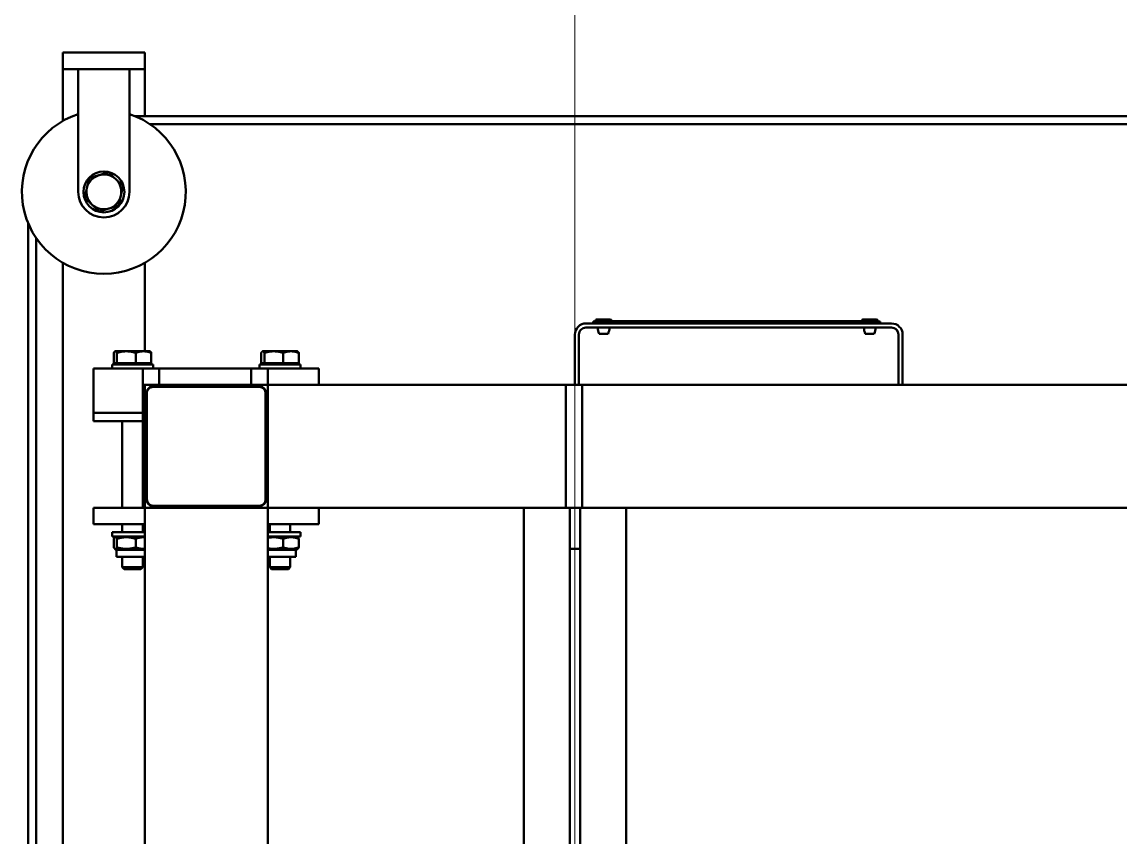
# Model space of a CAD drawing. Extents: x -3873 to 164127, y 7129 to 96529.
# Drawn here: x 50282 to 50818, y 61681 to 62079 of the extents above; entities that cross this region are included whole.
import ezdxf

# ---------------------------------------------------------------- set-up
doc = ezdxf.new("R2010")
doc.units = 0
doc.layers.get('0').update_dxf_attribs({"linetype": 'CONTINUOUS'})
doc.layers.add('LAYOUT Kromeka', color=1, linetype='CONTINUOUS', lineweight=5)
doc.layers.add('Visible (ISO)', color=7, linetype='CONTINUOUS', lineweight=50)

# ---------------------------------------------------------------- blocks, each defined once
blk = doc.blocks.new('KD43-180-CCW Feet Cutter & Unloader')
at = {"color": 3}
blk.add_lwpolyline([(815.3, 34.25), (815.3, 840, -1), (1495.8, 840), (1495.8, 34.25)], format="xyb", dxfattribs=at)
at = {"layer": 'Visible (ISO)', "color": 1}
for p, q in [((1705.8, 284.25), (1705.8, 1395.75)), ((1470.8, 284.25), (1470.8, 810)), ((1493.3, 810), (1493.3, 304.25)), ((1498.3, 304.25), (1498.3, 810)), ((1520.8, 810), (1520.8, 284.25)), ((1645.8, 284.25), (1645.8, 810)), ((1758.8, 152.61), (1758.8, 617)), ((1762.8, 145.2), (1762.8, 617)), ((1745.8, 596.32), (1745.8, 164.64)), ((1493.25, 314.25), (1493.3, 314.25)), ((1493.25, 294.25), (1493.25, 314.25)), ((1498.3, 314.25), (1498.35, 314.25)), ((1498.35, 314.25), (1498.35, 294.25)), ((1635.72, 314.25), (1634.8, 313.33)), ((1644.8, 313.33), (1634.8, 313.33)), ((1634.8, 308.25), (1634.8, 313.33)), ((1635.72, 314.25), (1643.88, 314.25)), ((1643.88, 314.25), (1644.8, 313.33)), ((1644.8, 308.25), (1644.8, 313.33)), ((1707.72, 314.25), (1706.8, 313.33)), ((1716.8, 313.33), (1706.8, 313.33)), ((1706.8, 308.25), (1706.8, 313.33)), ((1707.72, 314.25), (1715.88, 314.25)), ((1715.88, 314.25), (1716.8, 313.33)), ((1716.8, 308.25), (1716.8, 313.33)), ((1632, 308.25), (1645.8, 308.25)), ((1632, 304.75), (1632, 308.25)), ((1705.8, 308.25), (1719.6, 308.25)), ((1719.6, 304.75), (1719.6, 308.25)), ((1493.3, 304.25), (1498.3, 304.25)), ((1493.3, 304.25), (1493.3, 284.25)), ((1498.3, 284.25), (1498.3, 304.25)), ((1630.63, 299.41), (1630.63, 303.59)), ((1632, 304.75), (1631.19, 304.28)), ((1632, 304.75), (1645.8, 304.75)), ((1638.24, 299.41), (1638.24, 303.59)), ((1705.8, 304.75), (1719.6, 304.75)), ((1710.24, 299.41), (1710.24, 303.59)), ((1719.41, 299.41), (1719.41, 303.59)), ((1719.6, 304.75), (1720.41, 304.28)), ((1720.97, 299.41), (1720.97, 303.59)), ((1645.8, 298.25), (1629.8, 298.25)), ((1629.8, 298.25), (1629.8, 296.25)), ((1645.8, 296.25), (1629.8, 296.25)), ((1632, 298.25), (1631.19, 298.72)), ((1634.8, 292.25), (1634.8, 296.25)), ((1644.8, 292.25), (1644.8, 296.25)), ((1721.8, 298.25), (1705.8, 298.25)), ((1721.8, 296.25), (1705.8, 296.25)), ((1706.8, 292.25), (1706.8, 296.25)), ((1716.8, 292.25), (1716.8, 296.25)), ((1719.6, 298.25), (1720.41, 298.72)), ((1721.8, 298.25), (1721.8, 296.25)), ((1493.3, 294.25), (1493.25, 294.25)), ((1498.35, 294.25), (1498.3, 294.25)), ((1620.8, 292.25), (1624.8, 292.25)), ((1620.8, 292.25), (1620.8, 284.25)), ((1645.8, 292.25), (1624.8, 292.25)), ((1726.8, 292.25), (1705.8, 292.25)), ((1726.8, 292.25), (1730.8, 292.25)), ((1730.8, 284.25), (1730.8, 292.25)), ((1492.3, 284.25), (819.3, 284.25)), ((1492.3, 278.25), (1492.3, 284.25)), ((1500.3, 284.25), (1492.3, 284.25)), ((1645.8, 284.25), (1500.3, 284.25)), ((1500.3, 284.25), (1500.3, 278.25)), ((1645.8, 284.25), (1645.8, 278.25)), ((1651.8, 284.25), (1645.8, 284.25)), ((1651.8, 284.25), (1699.8, 284.25)), ((1651.8, 284.25), (1699.8, 284.25)), ((1705.8, 284.25), (1699.8, 284.25)), ((1726.8, 284.25), (1705.8, 284.25)), ((1705.8, 284.25), (1705.8, 278.25)), ((1706.8, 241.9), (1706.8, 284.25)), ((1716.8, 241.9), (1716.8, 284.25)), ((1730.8, 284.25), (1726.8, 284.25)), ((1646.8, 228.25), (1646.8, 280.25)), ((1649.8, 283.25), (1701.8, 283.25)), ((1704.8, 280.25), (1704.8, 228.25)), ((1492.3, 278.25), (1492.3, 230.25)), ((1500.3, 278.25), (1500.3, 230.25)), ((1645.8, 230.25), (1645.8, 278.25)), ((1645.8, 230.25), (1645.8, 278.25)), ((1705.8, 278.25), (1705.8, 230.25)), ((1706.8, 241.9), (1730.8, 241.9)), ((1706.8, 241.9), (1706.8, 237.9)), ((1730.8, 241.9), (1730.8, 237.9)), ((1706.8, 224.25), (1706.8, 237.9)), ((1706.8, 237.9), (1730.8, 237.9)), ((1730.8, 237.9), (1730.8, 224.25)), ((1492.3, 224.25), (1492.3, 230.25)), ((1500.3, 230.25), (1500.3, 224.25)), ((1645.8, 230.25), (1645.8, 224.25)), ((1701.8, 225.25), (1649.8, 225.25)), ((1705.8, 230.25), (1705.8, 224.25)), ((1492.3, 224.25), (819.3, 224.25)), ((1335.8, 224.25), (1335.8, 199.65)), ((1337.8, 224.25), (1337.8, 199.65)), ((1492.3, 224.25), (1500.3, 224.25)), ((1493.8, 224.25), (1493.8, 199.65)), ((1495.8, 199.65), (1495.8, 224.25)), ((1645.8, 224.25), (1500.3, 224.25)), ((1620.8, 224.25), (1620.8, 216.25)), ((1645.8, 216.25), (1645.8, 224.25)), ((1645.8, 224.25), (1651.8, 224.25)), ((1699.8, 224.25), (1651.8, 224.25)), ((1653.8, 224.25), (1653.8, 216.25)), ((1698.8, 216.25), (1698.8, 224.25)), ((1699.8, 224.25), (1706.8, 224.25)), ((1706.8, 224.25), (1706.8, 216.25)), ((1730.8, 216.25), (1730.8, 224.25)), ((1645.8, 216.25), (1620.8, 216.25)), ((1629.8, 214.25), (1629.8, 216.25)), ((1653.8, 216.25), (1645.8, 216.25)), ((1649.8, 214.25), (1649.8, 216.25)), ((1698.8, 216.25), (1653.8, 216.25)), ((1706.8, 216.25), (1698.8, 216.25)), ((1701.8, 214.25), (1701.8, 216.25)), ((1730.8, 216.25), (1706.8, 216.25)), ((1721.8, 214.25), (1721.8, 216.25)), ((1629.8, 214.25), (1649.8, 214.25)), ((1630.63, 213.65), (1630.63, 208.61)), ((1630.63, 213.65), (1638.24, 213.65)), ((1632.1, 213.65), (1632.1, 214.25)), ((1638.24, 213.65), (1638.24, 208.61)), ((1638.24, 213.65), (1647.41, 213.65)), ((1647.41, 213.65), (1648.97, 213.65)), ((1647.41, 213.65), (1647.41, 208.61)), ((1647.5, 213.65), (1647.5, 214.25)), ((1648.97, 213.65), (1648.97, 208.61)), ((1701.8, 214.25), (1721.8, 214.25)), ((1702.63, 213.65), (1702.63, 208.61)), ((1702.63, 213.65), (1710.24, 213.65)), ((1704.1, 213.65), (1704.1, 214.25)), ((1710.24, 213.65), (1710.24, 208.61)), ((1710.24, 213.65), (1719.41, 213.65)), ((1719.41, 213.65), (1720.97, 213.65)), ((1719.41, 213.65), (1719.41, 208.61)), ((1719.5, 213.65), (1719.5, 214.25)), ((1720.97, 213.65), (1720.97, 208.61)), ((1631.3, 207.85), (1631.19, 207.91)), ((1631.3, 207.85), (1634.43, 207.85)), ((1634.43, 207.85), (1642.83, 207.85)), ((1642.83, 207.85), (1648.19, 207.85)), ((1648.19, 207.85), (1648.3, 207.85)), ((1648.3, 207.85), (1648.41, 207.91)), ((1703.3, 207.85), (1703.19, 207.91)), ((1703.3, 207.85), (1706.43, 207.85)), ((1705.8, 207.85), (1705.8, 164.64)), ((1706.43, 207.85), (1714.83, 207.85)), ((1714.83, 207.85), (1720.19, 207.85)), ((1720.19, 207.85), (1720.3, 207.85)), ((1720.3, 207.85), (1720.41, 207.91)), ((1354, 199.25), (1349.6, 199.25)), ((1484, 199.25), (1479.6, 199.25)), ((1341.2, 196.25), (1490.4, 196.25)), ((1341.2, 194.25), (1490.4, 194.25)), ((1486.8, 194.25), (1346.8, 194.25)), ((1346.8, 193.25), (1346.8, 194.25)), ((1486.8, 193.25), (1346.8, 193.25)), ((1347.8, 193.15), (1347.8, 193.25)), ((1354.68, 196.25), (1348.92, 196.25)), ((1349.8, 196.25), (1349.8, 196.25)), ((1353.8, 196.25), (1353.8, 196.25)), ((1355.8, 193.15), (1355.8, 193.25)), ((1477.8, 193.15), (1355.8, 193.15)), ((1477.8, 193.15), (1477.8, 193.25)), ((1484.68, 196.25), (1478.92, 196.25)), ((1479.8, 196.25), (1479.8, 196.25)), ((1483.8, 196.25), (1483.8, 196.25)), ((1485.8, 193.15), (1485.8, 193.25)), ((1486.8, 193.25), (1486.8, 194.25)), ((1354.9, 192.25), (1348.7, 192.25)), ((1484.9, 192.25), (1478.7, 192.25)), ((1713.3, 130), (1713.3, 70)), ((1738.3, 70), (1738.3, 130)), ((608.4, 97), (1703.19, 97)), ((601, 93), (1710.6, 93)), ((1705.8, 93), (1705.8, 70)), ((1745.8, 95.36), (1745.8, 70)), ((1705.8, 70), (1711.8, 70)), ((1705.8, 70), (1705.8, 62)), ((1711.8, 70), (1739.8, 70)), ((1713.3, 70), (1738.3, 70)), ((1739.8, 70), (1745.8, 70)), ((1745.8, 62), (1745.8, 70)), ((1711.8, 62), (1705.8, 62)), ((1711.8, 62), (1739.8, 62)), ((1745.8, 62), (1739.8, 62))]:
    blk.add_line(p, q, dxfattribs=at)
blk.add_circle((1725.8, 130), 10, dxfattribs=at)
for centre, radius, start, end in [((1651.8, 278.25), 6, 90, 180), ((1699.8, 278.25), 6, 0, 90), ((1649.8, 280.25), 3, 90, 180), ((1701.8, 280.25), 3, 0, 90), ((1651.8, 230.25), 6, 180, 270), ((1649.8, 228.25), 3, 180, 270), ((1699.8, 230.25), 6, 270, 0), ((1701.8, 228.25), 3, 270, 0), ((1341.2, 199.65), 5.4, 180, 270), ((1341.2, 199.65), 3.4, 180, 270), ((1356.92, 196.01), 8, 156.1443, 178.3132), ((1346.68, 196.01), 8, 1.6868, 23.8557), ((1486.92, 196.01), 8, 156.1443, 178.3132), ((1476.68, 196.01), 8, 1.6868, 23.8557), ((1490.4, 199.65), 5.4, 270, 0), ((1490.4, 199.65), 3.4, 270, 0), ((1348.7, 193.15), 0.9, 180, 270), ((1354.9, 193.15), 0.9, 270, 0), ((1478.7, 193.15), 0.9, 180, 270), ((1484.9, 193.15), 0.9, 270, 0), ((1725.8, 130), 40, 288.21, 251.79), ((1725.8, 130), 12.5, 0, 180), ((1725.8, 130), 8.5, 106.6692, 166.6692), ((1725.8, 130), 8.5, 46.6692, 106.6692), ((1725.8, 130), 8.5, 346.6692, 46.6692), ((1725.8, 130), 8.5, 166.6692, 226.6692), ((1725.8, 130), 8.5, 226.6692, 286.6692), ((1725.8, 130), 8.5, 286.6692, 346.6692)]:
    blk.add_arc(centre, radius, start, end, dxfattribs=at)
for points, weights in [([(1638.24, 303.59), (1634.43, 305), (1630.63, 303.59)], [1, 1.15470053838, 1]), ([(1630.63, 303.59), (1630.93, 304.13), (1631.19, 304.28)], [1, 1.05427660358, 1.07046737078]), ([(1645.8, 304.01), (1642.17, 304.8), (1638.24, 303.59)], [1.04204300244, 1.12960949409, 1]), ([(1710.24, 303.59), (1707.87, 304.47), (1705.8, 304.32)], [1, 1.09121352758, 1.07486559867]), ([(1719.41, 303.59), (1714.83, 305), (1710.24, 303.59)], [1, 1.15470053838, 1]), ([(1720.97, 303.59), (1720.19, 305), (1719.41, 303.59)], [1, 1.15470053838, 1]), ([(1630.63, 299.41), (1634.43, 298), (1638.24, 299.41)], [1, 1.15470053838, 1]), ([(1631.19, 298.72), (1630.93, 298.87), (1630.63, 299.41)], [1.07046737078, 1.05427660358, 1]), ([(1638.24, 299.41), (1642.17, 298.2), (1645.8, 298.99)], [1, 1.12960949409, 1.04204300244]), ([(1705.8, 298.68), (1707.87, 298.53), (1710.24, 299.41)], [1.07486559867, 1.09121352758, 1]), ([(1710.24, 299.41), (1714.83, 298), (1719.41, 299.41)], [1, 1.15470053838, 1]), ([(1719.41, 299.41), (1720.19, 298), (1720.97, 299.41)], [1, 1.15470053838, 1]), ([(1631.19, 207.91), (1630.93, 208.06), (1630.63, 208.61)], [1.01564771729, 1.02692659257, 1]), ([(1630.63, 208.61), (1632.67, 207.85), (1634.43, 207.85)], [1, 1.0379548493, 1]), ([(1634.43, 207.85), (1636.2, 207.85), (1638.24, 208.61)], [1, 1.0379548493, 1]), ([(1638.24, 208.61), (1640.7, 207.85), (1642.83, 207.85)], [1, 1.0379548493, 1]), ([(1642.83, 207.85), (1644.95, 207.85), (1647.41, 208.61)], [1, 1.0379548493, 1]), ([(1647.41, 208.61), (1647.83, 207.85), (1648.19, 207.85)], [1, 1.0379548493, 1]), ([(1648.19, 207.85), (1648.55, 207.85), (1648.97, 208.61)], [1, 1.0379548493, 1]), ([(1703.19, 207.91), (1702.93, 208.06), (1702.63, 208.61)], [1.01564771729, 1.02692659257, 1]), ([(1702.63, 208.61), (1704.67, 207.85), (1706.43, 207.85)], [1, 1.0379548493, 1]), ([(1706.43, 207.85), (1708.2, 207.85), (1710.24, 208.61)], [1, 1.0379548493, 1]), ([(1710.24, 208.61), (1712.7, 207.85), (1714.83, 207.85)], [1, 1.0379548493, 1]), ([(1714.83, 207.85), (1716.95, 207.85), (1719.41, 208.61)], [1, 1.0379548493, 1]), ([(1719.41, 208.61), (1719.83, 207.85), (1720.19, 207.85)], [1, 1.0379548493, 1]), ([(1720.19, 207.85), (1720.55, 207.85), (1720.97, 208.61)], [1, 1.0379548493, 1]), ([(1723.36, 138.14), (1725.54, 138.8), (1728.06, 139.55)], [1, 1.0379548493, 1]), ([(1728.06, 139.55), (1729.98, 137.75), (1731.63, 136.18)], [1, 1.0379548493, 1]), ([(1717.53, 131.96), (1718.05, 134.18), (1718.66, 136.74)], [1, 1.0379548493, 1]), ([(1718.66, 136.74), (1721.18, 137.49), (1723.36, 138.14)], [1, 1.0379548493, 1]), ([(1731.63, 136.18), (1733.29, 134.62), (1735.2, 132.82)], [1, 1.0379548493, 1]), ([(1716.4, 127.18), (1717, 129.74), (1717.53, 131.96)], [1, 1.0379548493, 1]), ([(1735.2, 132.82), (1734.6, 130.26), (1734.07, 128.04)], [1, 1.0379548493, 1]), ([(1719.97, 123.82), (1718.31, 125.38), (1716.4, 127.18)], [1, 1.0379548493, 1]), ([(1723.54, 120.45), (1721.62, 122.25), (1719.97, 123.82)], [1, 1.0379548493, 1]), ([(1734.07, 128.04), (1733.54, 125.82), (1732.94, 123.26)], [1, 1.0379548493, 1]), ([(1728.24, 121.86), (1726.06, 121.2), (1723.54, 120.45)], [1, 1.0379548493, 1]), ([(1732.94, 123.26), (1730.42, 122.51), (1728.24, 121.86)], [1, 1.0379548493, 1])]:
    blk.add_rational_spline(points, weights, degree=2, dxfattribs=at)

msp = doc.modelspace()

# ---------------------------------------------------------------- block references
at = {"layer": 'LAYOUT Kromeka', "color": 6, "ltscale": 20, "rotation": 180}
msp.add_blockref('KD43-180-CCW Feet Cutter & Unloader', (52047.45, 62126.3), dxfattribs=at)

doc.saveas('drawing.dxf')
